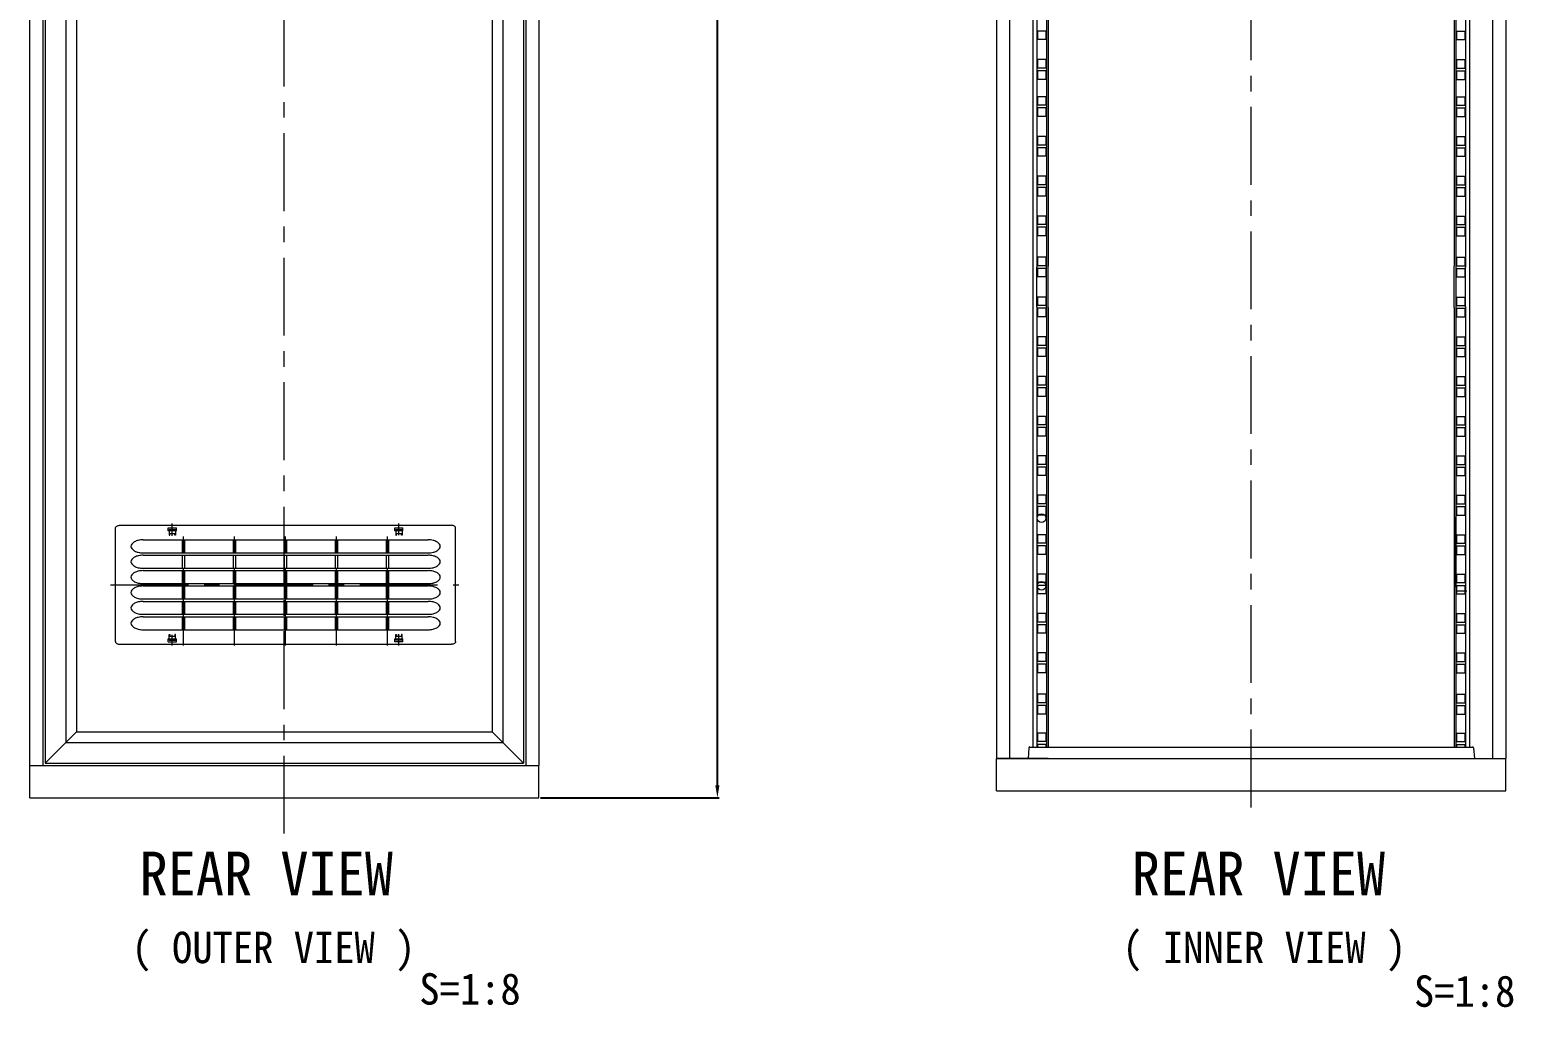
# Model space of a CAD drawing. Extents: x 48642 to 53239, y 28011 to 31798.
# Drawn here: x 51333 to 53239, y 28011 to 29267 of the extents above; entities that cross this region are included whole.
import ezdxf

# ---------------------------------------------------------------- set-up
doc = ezdxf.new("R2010")
doc.units = 0
doc.header["$LTSCALE"] = 80
doc.header["$PDMODE"] = 3
doc.linetypes.add('A-CENTR01', pattern=[2, 1.25, -0.25, 0.25, -0.25])
doc.linetypes.add('CENTER', pattern=[2, 1.25, -0.25, 0.25, -0.25])
doc.layers.get('Defpoints').update_dxf_attribs({"linetype": 'CONTINUOUS'})
for name, color, linetype in [('TN-CNTL', 1, 'A-CENTR01'), ('TN-DIMS', 1, 'CONTINUOUS'), ('TN-STEL', 3, 'CONTINUOUS'), ('TN-TEX1', 6, 'CONTINUOUS')]:
    doc.layers.add(name, color=color, linetype=linetype)
doc.styles.get("Standard").update_dxf_attribs({"font": 'GulimChe.ttf'})
doc.styles.add('유형1', font='GulimChe.ttf', dxfattribs={"height": 2})
doc.dimstyles.get("Standard").update_dxf_attribs({"dimtxt": 3, "dimasz": 3, "dimexe": 2, "dimexo": 3, "dimgap": 1, "dimtad": 1, "dimdec": 0, "dimzin": 9, "dimdsep": 32, "dimlunit": 6, "dimtxsty": 'Standard', "dimcen": 1, "dimaunit": 1, "dimadec": 0, "dimazin": 0, "dimtfac": 1, "dimtdec": 0, "dimtix": 1, "dimtmove": 2, "dimatfit": 3, "dimfxl": 0, "dimtvp": 2, "dimtolj": 1, "dimtzin": 0, "dimlwd": -1, "dimlwe": -1, "dimarcsym": 0})

# ---------------------------------------------------------------- blocks, each defined once
blk = doc.blocks.new('*D9')
at = {"layer": 'Defpoints', "color": 0}
for p in [(51987.2, 30554.7), (52216.7, 30554.7), (51987.2, 28280.4)]:
    blk.add_point(p, dxfattribs=at)
at = {"layer": 'TN-DIMS', "color": 0}
for p, q in [((51989.6, 30554.7), (52219.1, 30554.7)), ((52216.7, 28296.4), (52216.7, 30538.7)), ((51989.6, 28280.4), (52219.1, 28280.4))]:
    blk.add_line(p, q, dxfattribs=at)
for points in [[(52214, 30538.7), (52219.3, 30538.7), (52216.7, 30554.7)], [(52214, 28296.4), (52219.3, 28296.4), (52216.7, 28280.4)]]:
    blk.add_solid(points, dxfattribs=at)
at = {"layer": 'TN-DIMS', "color": 3, "insert": (52195.2, 29417.6), "char_height": 20, "attachment_point": 5, "rotation": 90}
blk.add_mtext('\\A1;2,200', dxfattribs=at)

msp = doc.modelspace()

# ---------------------------------------------------------------- linework, layer by layer
at = {"layer": 'TN-CNTL', "linetype": 'CENTER', "lineweight": 13}
for p, q in [((52902.5, 28268.1), (52902.5, 30578.1)), ((51660.2, 28234.4), (51660.2, 30573.2)), ((51530.8, 28476), (51530.8, 28634)), ((51596.4, 28476), (51596.4, 28634)), ((51661.9, 28476), (51661.9, 28634)), ((51727.4, 28476), (51727.4, 28634)), ((51793, 28476), (51793, 28634)), ((51437.1, 28554.1), (51884.3, 28554.1))]:
    msp.add_line(p, q, dxfattribs=at)
at = {"layer": 'TN-STEL', "lineweight": 13}
for p, q in [((51333, 30501.6), (51333, 28321.9)), ((51349.9, 30501.6), (51349.9, 28321.9)), ((51970.5, 30501.6), (51970.5, 28321.9)), ((51987.3, 30501.6), (51987.3, 28321.9)), ((52575.4, 30510.5), (52575.4, 28330.8)), ((52592.2, 30510.5), (52592.2, 28330.8)), ((53212.8, 30510.5), (53212.8, 28330.8)), ((53229.7, 30510.5), (53229.7, 28330.8)), ((52622, 30495.5), (52622, 28345.7)), ((53183.1, 30495.5), (53183.1, 28345.7)), ((52627.1, 29318.9), (52627.1, 28962.2)), ((52639.7, 29317.7), (52639.7, 28963.4)), ((52641.6, 29317.7), (52641.6, 28963.4)), ((53163.5, 29317.7), (53163.5, 28963.4)), ((53165.3, 29317.7), (53165.3, 28963.4)), ((53178, 29318.9), (53178, 28962.2)), ((52638.9, 29265.7), (52627.9, 29265.7)), ((52627.9, 29265.7), (52627.9, 29254.8)), ((52638.9, 29265.7), (52638.9, 29254.8)), ((53166.2, 29265.7), (53177.1, 29265.7)), ((53166.2, 29265.7), (53166.2, 29254.8)), ((53177.1, 29265.7), (53177.1, 29254.8)), ((52638.9, 29254.8), (52627.9, 29254.8)), ((52638.9, 29254.8), (52627.9, 29254.8)), ((53166.2, 29254.8), (53177.1, 29254.8)), ((53166.2, 29254.8), (53177.1, 29254.8)), ((52638.9, 29229), (52627.9, 29229)), ((52627.9, 29229), (52627.9, 29218)), ((52638.9, 29229), (52638.9, 29218)), ((53166.2, 29229), (53177.1, 29229)), ((53166.2, 29229), (53166.2, 29218)), ((53177.1, 29229), (53177.1, 29218)), ((52638.9, 29218), (52627.9, 29218)), ((52638.9, 29218), (52627.9, 29218)), ((52638.9, 29214.6), (52627.9, 29214.6)), ((52627.9, 29214.6), (52627.9, 29203.6)), ((52638.9, 29214.6), (52638.9, 29203.6)), ((53166.2, 29218), (53177.1, 29218)), ((53166.2, 29218), (53177.1, 29218)), ((53166.2, 29214.6), (53177.1, 29214.6)), ((53166.2, 29214.6), (53166.2, 29203.6)), ((53177.1, 29214.6), (53177.1, 29203.6)), ((52638.9, 29203.6), (52627.9, 29203.6)), ((52638.9, 29203.6), (52627.9, 29203.6)), ((53166.2, 29203.6), (53177.1, 29203.6)), ((53166.2, 29203.6), (53177.1, 29203.6)), ((52638.9, 29181.3), (52627.9, 29181.3)), ((52627.9, 29181.3), (52627.9, 29170.3)), ((52638.9, 29170.3), (52627.9, 29170.3)), ((52638.9, 29170.3), (52627.9, 29170.3)), ((52638.9, 29166.9), (52627.9, 29166.9)), ((52627.9, 29166.9), (52627.9, 29155.9)), ((52638.9, 29181.3), (52638.9, 29170.3)), ((52638.9, 29166.9), (52638.9, 29155.9)), ((53166.2, 29181.3), (53177.1, 29181.3)), ((53166.2, 29181.3), (53166.2, 29170.3)), ((53166.2, 29170.3), (53177.1, 29170.3)), ((53166.2, 29170.3), (53177.1, 29170.3)), ((53166.2, 29166.9), (53177.1, 29166.9)), ((53166.2, 29166.9), (53166.2, 29155.9)), ((53177.1, 29181.3), (53177.1, 29170.3)), ((53177.1, 29166.9), (53177.1, 29155.9)), ((52638.9, 29155.9), (52627.9, 29155.9)), ((52638.9, 29155.9), (52627.9, 29155.9)), ((53166.2, 29155.9), (53177.1, 29155.9)), ((53166.2, 29155.9), (53177.1, 29155.9)), ((52638.9, 29130.1), (52627.9, 29130.1)), ((52627.9, 29130.1), (52627.9, 29119.2)), ((52638.9, 29130.1), (52638.9, 29119.2)), ((53166.2, 29130.1), (53177.1, 29130.1)), ((53166.2, 29130.1), (53166.2, 29119.2)), ((53177.1, 29130.1), (53177.1, 29119.2)), ((52638.9, 29119.2), (52627.9, 29119.2)), ((52638.9, 29119.2), (52627.9, 29119.2)), ((52638.9, 29115.7), (52627.9, 29115.7)), ((52627.9, 29115.7), (52627.9, 29104.8)), ((52638.9, 29115.7), (52638.9, 29104.8)), ((53166.2, 29119.2), (53177.1, 29119.2)), ((53166.2, 29119.2), (53177.1, 29119.2)), ((53166.2, 29115.7), (53177.1, 29115.7)), ((53166.2, 29115.7), (53166.2, 29104.8)), ((53177.1, 29115.7), (53177.1, 29104.8)), ((52638.9, 29104.8), (52627.9, 29104.8)), ((52638.9, 29104.8), (52627.9, 29104.8)), ((53166.2, 29104.8), (53177.1, 29104.8)), ((53166.2, 29104.8), (53177.1, 29104.8)), ((52638.9, 29079), (52627.9, 29079)), ((52627.9, 29079), (52627.9, 29068)), ((52638.9, 29079), (52638.9, 29068)), ((53166.2, 29079), (53177.1, 29079)), ((53166.2, 29079), (53166.2, 29068)), ((53177.1, 29079), (53177.1, 29068)), ((52638.9, 29068), (52627.9, 29068)), ((52638.9, 29068), (52627.9, 29068)), ((52638.9, 29064.6), (52627.9, 29064.6)), ((52627.9, 29064.6), (52627.9, 29053.7)), ((52638.9, 29053.7), (52627.9, 29053.7)), ((52638.9, 29053.7), (52627.9, 29053.7)), ((52638.9, 29064.6), (52638.9, 29053.7)), ((53166.2, 29068), (53177.1, 29068)), ((53166.2, 29068), (53177.1, 29068)), ((53166.2, 29064.6), (53177.1, 29064.6)), ((53166.2, 29064.6), (53166.2, 29053.7)), ((53166.2, 29053.7), (53177.1, 29053.7)), ((53166.2, 29053.7), (53177.1, 29053.7)), ((53177.1, 29064.6), (53177.1, 29053.7)), ((52638.9, 29027.9), (52627.9, 29027.9)), ((52627.9, 29027.9), (52627.9, 29016.9)), ((52638.9, 29016.9), (52627.9, 29016.9)), ((52638.9, 29016.9), (52627.9, 29016.9)), ((52638.9, 29027.9), (52638.9, 29016.9)), ((53166.2, 29027.9), (53177.1, 29027.9)), ((53166.2, 29027.9), (53166.2, 29016.9)), ((53166.2, 29016.9), (53177.1, 29016.9)), ((53166.2, 29016.9), (53177.1, 29016.9)), ((53177.1, 29027.9), (53177.1, 29016.9)), ((52638.9, 29013.5), (52627.9, 29013.5)), ((52627.9, 29013.5), (52627.9, 29002.5)), ((52638.9, 29002.5), (52627.9, 29002.5)), ((52638.9, 29002.5), (52627.9, 29002.5)), ((52638.9, 29013.5), (52638.9, 29002.5)), ((53166.2, 29013.5), (53177.1, 29013.5)), ((53166.2, 29013.5), (53166.2, 29002.5)), ((53166.2, 29002.5), (53177.1, 29002.5)), ((53166.2, 29002.5), (53177.1, 29002.5)), ((53177.1, 29013.5), (53177.1, 29002.5)), ((52627.1, 28911.5), (52627.1, 28962.2)), ((52638.9, 28975), (52627.9, 28975)), ((52638.9, 28975), (52627.9, 28975)), ((52627.9, 28975), (52627.9, 28964.1)), ((52627.9, 28975), (52627.9, 28964.1)), ((52638.9, 28964.1), (52627.9, 28964.1)), ((52638.9, 28964.1), (52627.9, 28964.1)), ((52638.9, 28964.1), (52627.9, 28964.1)), ((52638.9, 28964.1), (52627.9, 28964.1)), ((52638.9, 28960.6), (52627.9, 28960.6)), ((52627.9, 28960.6), (52627.9, 28949.7)), ((52638.9, 28975), (52638.9, 28964.1)), ((52638.9, 28975), (52638.9, 28964.1)), ((52638.9, 28960.6), (52638.9, 28949.7)), ((52639.7, 28910.4), (52639.7, 28963.4)), ((52641.6, 28910.4), (52641.6, 28963.4)), ((53163.5, 28910.4), (53163.5, 28963.4)), ((53165.3, 28963.4), (53165.3, 28910.4)), ((53166.2, 28975), (53177.1, 28975)), ((53166.2, 28975), (53177.1, 28975)), ((53166.2, 28975), (53166.2, 28964.1)), ((53166.2, 28975), (53166.2, 28964.1)), ((53166.2, 28964.1), (53177.1, 28964.1)), ((53166.2, 28964.1), (53177.1, 28964.1)), ((53166.2, 28964.1), (53177.1, 28964.1)), ((53166.2, 28964.1), (53177.1, 28964.1)), ((53166.2, 28960.6), (53177.1, 28960.6)), ((53166.2, 28960.6), (53166.2, 28949.7)), ((53177.1, 28975), (53177.1, 28964.1)), ((53177.1, 28975), (53177.1, 28964.1)), ((53177.1, 28960.6), (53177.1, 28949.7)), ((53178, 28911.5), (53178, 28962.2)), ((52638.9, 28949.7), (52627.9, 28949.7)), ((52638.9, 28949.7), (52627.9, 28949.7)), ((53166.2, 28949.7), (53177.1, 28949.7)), ((53166.2, 28949.7), (53177.1, 28949.7)), ((52638.9, 28923.9), (52627.9, 28923.9)), ((52638.9, 28923.9), (52627.9, 28923.9)), ((52627.9, 28923.9), (52627.9, 28913)), ((52627.9, 28923.9), (52627.9, 28913)), ((52638.9, 28923.9), (52638.9, 28913)), ((52638.9, 28923.9), (52638.9, 28913)), ((53166.2, 28923.9), (53177.1, 28923.9)), ((53166.2, 28923.9), (53177.1, 28923.9)), ((53166.2, 28923.9), (53166.2, 28913)), ((53166.2, 28923.9), (53166.2, 28913)), ((53177.1, 28923.9), (53177.1, 28913)), ((53177.1, 28923.9), (53177.1, 28913)), ((52627.1, 28911.5), (52627.1, 28677.6)), ((52638.9, 28913), (52627.9, 28913)), ((52638.9, 28913), (52627.9, 28913)), ((52638.9, 28913), (52627.9, 28913)), ((52638.9, 28913), (52627.9, 28913)), ((52627.9, 28909.5), (52627.9, 28898.6)), ((52627.9, 28909.5), (52627.9, 28898.6)), ((52638.9, 28909.5), (52627.9, 28909.5)), ((52638.9, 28909.5), (52627.9, 28909.5)), ((52638.9, 28909.5), (52638.9, 28898.6)), ((52638.9, 28909.5), (52638.9, 28898.6)), ((52639.7, 28910.4), (52639.7, 28678.7)), ((52641.6, 28910.4), (52641.6, 28678.7)), ((53163.5, 28910.4), (53163.5, 28678.7)), ((53165.3, 28910.4), (53165.3, 28678.7)), ((53166.2, 28913), (53177.1, 28913)), ((53166.2, 28913), (53177.1, 28913)), ((53166.2, 28913), (53177.1, 28913)), ((53166.2, 28913), (53177.1, 28913)), ((53166.2, 28909.5), (53166.2, 28898.6)), ((53166.2, 28909.5), (53166.2, 28898.6)), ((53166.2, 28909.5), (53177.1, 28909.5)), ((53166.2, 28909.5), (53177.1, 28909.5)), ((53177.1, 28909.5), (53177.1, 28898.6)), ((53177.1, 28909.5), (53177.1, 28898.6)), ((53178, 28911.5), (53178, 28677.6)), ((52638.9, 28898.6), (52627.9, 28898.6)), ((52638.9, 28898.6), (52627.9, 28898.6)), ((52638.9, 28898.6), (52627.9, 28898.6)), ((52638.9, 28898.6), (52627.9, 28898.6)), ((53166.2, 28898.6), (53177.1, 28898.6)), ((53166.2, 28898.6), (53177.1, 28898.6)), ((53166.2, 28898.6), (53177.1, 28898.6)), ((53166.2, 28898.6), (53177.1, 28898.6)), ((52638.9, 28872.8), (52627.9, 28872.8)), ((52627.9, 28872.8), (52627.9, 28861.8)), ((52638.9, 28861.8), (52627.9, 28861.8)), ((52638.9, 28861.8), (52627.9, 28861.8)), ((52638.9, 28872.8), (52638.9, 28861.8)), ((53166.2, 28872.8), (53177.1, 28872.8)), ((53166.2, 28872.8), (53166.2, 28861.8)), ((53166.2, 28861.8), (53177.1, 28861.8)), ((53166.2, 28861.8), (53177.1, 28861.8)), ((53177.1, 28872.8), (53177.1, 28861.8)), ((52638.9, 28858.4), (52627.9, 28858.4)), ((52627.9, 28858.4), (52627.9, 28847.4)), ((52638.9, 28847.4), (52627.9, 28847.4)), ((52638.9, 28847.4), (52627.9, 28847.4)), ((52638.9, 28858.4), (52638.9, 28847.4)), ((53166.2, 28858.4), (53177.1, 28858.4)), ((53166.2, 28858.4), (53166.2, 28847.4)), ((53166.2, 28847.4), (53177.1, 28847.4)), ((53166.2, 28847.4), (53177.1, 28847.4)), ((53177.1, 28858.4), (53177.1, 28847.4)), ((52638.9, 28821.6), (52627.9, 28821.6)), ((52627.9, 28821.6), (52627.9, 28810.7)), ((52638.9, 28810.7), (52627.9, 28810.7)), ((52638.9, 28810.7), (52627.9, 28810.7)), ((52638.9, 28807.2), (52627.9, 28807.2)), ((52627.9, 28807.2), (52627.9, 28796.3)), ((52638.9, 28821.6), (52638.9, 28810.7)), ((52638.9, 28807.2), (52638.9, 28796.3)), ((53166.2, 28821.6), (53177.1, 28821.6)), ((53166.2, 28821.6), (53166.2, 28810.7)), ((53166.2, 28810.7), (53177.1, 28810.7)), ((53166.2, 28810.7), (53177.1, 28810.7)), ((53166.2, 28807.2), (53177.1, 28807.2)), ((53166.2, 28807.2), (53166.2, 28796.3)), ((53177.1, 28821.6), (53177.1, 28810.7)), ((53177.1, 28807.2), (53177.1, 28796.3)), ((52638.9, 28796.3), (52627.9, 28796.3)), ((52638.9, 28796.3), (52627.9, 28796.3)), ((53166.2, 28796.3), (53177.1, 28796.3)), ((53166.2, 28796.3), (53177.1, 28796.3)), ((52638.9, 28770.5), (52627.9, 28770.5)), ((52627.9, 28770.5), (52627.9, 28759.6)), ((52638.9, 28770.5), (52638.9, 28759.6)), ((53166.2, 28770.5), (53177.1, 28770.5)), ((53166.2, 28770.5), (53166.2, 28759.6)), ((53177.1, 28770.5), (53177.1, 28759.6)), ((52627.1, 28758.1), (52627.1, 28345.7)), ((52638.9, 28759.6), (52627.9, 28759.6)), ((52638.9, 28759.6), (52627.9, 28759.6)), ((52638.9, 28756.1), (52627.9, 28756.1)), ((52627.9, 28756.1), (52627.9, 28745.2)), ((52638.9, 28756.1), (52638.9, 28745.2)), ((52639.7, 28757), (52639.7, 28345.7)), ((52641.6, 28757), (52641.6, 28345.7)), ((53163.5, 28757), (53163.5, 28345.7)), ((53165.3, 28757), (53165.3, 28345.7)), ((53166.2, 28759.6), (53177.1, 28759.6)), ((53166.2, 28759.6), (53177.1, 28759.6)), ((53166.2, 28756.1), (53177.1, 28756.1)), ((53166.2, 28756.1), (53166.2, 28745.2)), ((53177.1, 28756.1), (53177.1, 28745.2)), ((53178, 28758.1), (53178, 28345.7)), ((52638.9, 28745.2), (52627.9, 28745.2)), ((52638.9, 28745.2), (52627.9, 28745.2)), ((53166.2, 28745.2), (53177.1, 28745.2)), ((53166.2, 28745.2), (53177.1, 28745.2)), ((52627.9, 28719.8), (52627.9, 28708.9)), ((52638.9, 28719.8), (52627.9, 28719.8)), ((52638.9, 28719.8), (52627.9, 28719.8)), ((52638.9, 28719.8), (52638.9, 28708.9)), ((53166.2, 28719.8), (53166.2, 28708.9)), ((53166.2, 28719.8), (53177.1, 28719.8)), ((53166.2, 28719.8), (53177.1, 28719.8)), ((53177.1, 28719.8), (53177.1, 28708.9)), ((52638.9, 28708.9), (52627.9, 28708.9)), ((52638.9, 28708.9), (52627.9, 28708.9)), ((52638.9, 28705.4), (52627.9, 28705.4)), ((52627.9, 28705.4), (52627.9, 28694.5)), ((52638.9, 28694.5), (52627.9, 28694.5)), ((52638.9, 28694.5), (52627.9, 28694.5)), ((52638.9, 28694.5), (52627.9, 28694.5)), ((52638.9, 28705.4), (52638.9, 28694.5)), ((53166.2, 28708.9), (53177.1, 28708.9)), ((53166.2, 28708.9), (53177.1, 28708.9)), ((53166.2, 28705.4), (53177.1, 28705.4)), ((53166.2, 28705.4), (53166.2, 28694.5)), ((53166.2, 28694.5), (53177.1, 28694.5)), ((53166.2, 28694.5), (53177.1, 28694.5)), ((53177.1, 28705.4), (53177.1, 28694.5)), ((52638.9, 28669.2), (52627.9, 28669.2)), ((52638.9, 28669.2), (52627.9, 28669.2)), ((52638.9, 28669.2), (52627.9, 28669.2)), ((52627.9, 28669.2), (52627.9, 28658.2)), ((52638.9, 28658.2), (52627.9, 28658.2)), ((52638.9, 28658.2), (52627.9, 28658.2)), ((52638.9, 28654.8), (52627.9, 28654.8)), ((52627.9, 28654.8), (52627.9, 28643.8)), ((52638.9, 28669.2), (52638.9, 28658.2)), ((52638.9, 28654.8), (52638.9, 28643.8)), ((53166.2, 28669.2), (53177.1, 28669.2)), ((53166.2, 28669.2), (53177.1, 28669.2)), ((53166.2, 28669.2), (53166.2, 28658.2)), ((53166.2, 28658.2), (53177.1, 28658.2)), ((53166.2, 28658.2), (53177.1, 28658.2)), ((53166.2, 28654.8), (53177.1, 28654.8)), ((53166.2, 28654.8), (53166.2, 28643.8)), ((53177.1, 28669.2), (53177.1, 28658.2)), ((53177.1, 28654.8), (53177.1, 28643.8)), ((52638.9, 28643.8), (52627.9, 28643.8)), ((52638.9, 28643.8), (52627.9, 28643.8)), ((52638.9, 28643.8), (52627.9, 28643.8)), ((52638.9, 28643.8), (52627.9, 28643.8)), ((52638.9, 28643.8), (52627.9, 28643.8)), ((52638.9, 28643.8), (52627.9, 28643.8)), ((53165.1, 28641.4), (53165.1, 28629.8)), ((53166.2, 28643.8), (53177.1, 28643.8)), ((53166.2, 28643.8), (53177.1, 28643.8)), ((51443.4, 28481.3), (51443.4, 28626.9)), ((51448.6, 28630.6), (51875.1, 28630.6)), ((51511.1, 28623.3), (51511.1, 28627.5)), ((51511.1, 28627.5), (51521.5, 28627.5)), ((51521.5, 28623.3), (51511.1, 28623.3)), ((51512.1, 28623.3), (51512.1, 28625.4)), ((51512.1, 28625.4), (51520.4, 28625.4)), ((51512.1, 28623.3), (51512.1, 28620.2)), ((51512.1, 28620.2), (51512.1, 28618.1)), ((51512.1, 28620.2), (51520.4, 28620.2)), ((51512.1, 28618.1), (51513.1, 28618.1)), ((51513.1, 28618.1), (51513.1, 28620.2)), ((51519.4, 28618.1), (51519.4, 28620.2)), ((51520.4, 28618.1), (51519.4, 28618.1)), ((51520.4, 28623.3), (51520.4, 28625.4)), ((51520.4, 28623.3), (51520.4, 28620.2)), ((51520.4, 28620.2), (51520.4, 28618.1)), ((51521.5, 28623.3), (51521.5, 28627.5)), ((51802.3, 28623.3), (51802.3, 28627.5)), ((51802.3, 28627.5), (51812.7, 28627.5)), ((51812.7, 28623.3), (51802.3, 28623.3)), ((51803.4, 28623.3), (51803.4, 28625.4)), ((51803.4, 28625.4), (51811.7, 28625.4)), ((51803.4, 28623.3), (51803.4, 28620.2)), ((51803.4, 28620.2), (51803.4, 28618.1)), ((51803.4, 28620.2), (51811.7, 28620.2)), ((51803.4, 28618.1), (51804.4, 28618.1)), ((51804.4, 28618.1), (51804.4, 28620.2)), ((51810.6, 28618.1), (51810.6, 28620.2)), ((51811.7, 28618.1), (51810.6, 28618.1)), ((51811.7, 28623.3), (51811.7, 28625.4)), ((51811.7, 28623.3), (51811.7, 28620.2)), ((51811.7, 28620.2), (51811.7, 28618.1)), ((51812.7, 28623.3), (51812.7, 28627.5)), ((51880.3, 28481.3), (51880.3, 28626.9)), ((52627.1, 28626.9), (52627.1, 28574.5)), ((52627.9, 28618.5), (52627.9, 28607.5)), ((52638.9, 28618.5), (52627.9, 28618.5)), ((52638.9, 28618.5), (52627.9, 28618.5)), ((52638.9, 28618.5), (52627.9, 28618.5)), ((52638.9, 28618.5), (52627.9, 28618.5)), ((52638.9, 28618.5), (52627.9, 28618.5)), ((52638.9, 28618.5), (52638.9, 28607.5)), ((52639.7, 28625.7), (52639.7, 28575.6)), ((52641.6, 28625.7), (52641.6, 28575.6)), ((53163.5, 28625.7), (53163.5, 28575.6)), ((53165.1, 28629.8), (53165.1, 28562.6)), ((53165.1, 28603.7), (53165.1, 28615.2)), ((53165.3, 28625.7), (53165.3, 28575.6)), ((53166.2, 28618.5), (53166.2, 28607.5)), ((53166.2, 28618.5), (53177.1, 28618.5)), ((53166.2, 28618.5), (53177.1, 28618.5)), ((53177.1, 28618.5), (53177.1, 28607.5)), ((53178, 28626.9), (53178, 28574.5)), ((51478.8, 28611.9), (51661.9, 28611.9)), ((51478.8, 28595.2), (51529.3, 28595.2)), ((51529.3, 28595.2), (51529.3, 28611.9)), ((51529.3, 28595.2), (51594.8, 28595.2)), ((51532.4, 28595.2), (51532.4, 28611.9)), ((51594.8, 28595.2), (51594.8, 28611.9)), ((51594.8, 28595.2), (51660.3, 28595.2)), ((51597.9, 28595.2), (51597.9, 28611.9)), ((51660.3, 28611.9), (51725.9, 28611.9)), ((51660.3, 28595.2), (51660.3, 28611.9)), ((51660.3, 28595.2), (51725.9, 28595.2)), ((51663.5, 28595.2), (51663.5, 28611.9)), ((51725.9, 28611.9), (51791.4, 28611.9)), ((51725.9, 28595.2), (51725.9, 28611.9)), ((51725.9, 28595.2), (51791.4, 28595.2)), ((51729, 28595.2), (51729, 28611.9)), ((51791.4, 28611.9), (51845, 28611.9)), ((51791.4, 28595.2), (51791.4, 28611.9)), ((51791.4, 28595.2), (51845, 28595.2)), ((51794.5, 28595.2), (51794.5, 28611.9)), ((52638.9, 28607.5), (52627.9, 28607.5)), ((52638.9, 28607.5), (52627.9, 28607.5)), ((52638.9, 28604.1), (52627.9, 28604.1)), ((52627.9, 28604.1), (52627.9, 28593.1)), ((52638.9, 28604.1), (52638.9, 28593.1)), ((53166.2, 28607.5), (53177.1, 28607.5)), ((53166.2, 28607.5), (53177.1, 28607.5)), ((53166.2, 28604.1), (53177.1, 28604.1)), ((53166.2, 28604.1), (53166.2, 28593.1)), ((53177.1, 28604.1), (53177.1, 28593.1)), ((51478.8, 28592.1), (51529.3, 28592.1)), ((51529.3, 28592.1), (51594.8, 28592.1)), ((51529.3, 28575.4), (51529.3, 28592.1)), ((51532.4, 28575.4), (51532.4, 28592.1)), ((51594.8, 28592.1), (51660.3, 28592.1)), ((51594.8, 28575.4), (51594.8, 28592.1)), ((51597.9, 28575.4), (51597.9, 28592.1)), ((51660.3, 28592.1), (51725.9, 28592.1)), ((51660.3, 28575.4), (51660.3, 28592.1)), ((51663.5, 28575.4), (51663.5, 28592.1)), ((51725.9, 28592.1), (51791.4, 28592.1)), ((51725.9, 28575.4), (51725.9, 28592.1)), ((51729, 28575.4), (51729, 28592.1)), ((51791.4, 28592.1), (51845, 28592.1)), ((51791.4, 28575.4), (51791.4, 28592.1)), ((51794.5, 28575.4), (51794.5, 28592.1)), ((52638.9, 28593.1), (52627.9, 28593.1)), ((52638.9, 28593.1), (52627.9, 28593.1)), ((52638.9, 28593.1), (52627.9, 28593.1)), ((52638.9, 28593.1), (52627.9, 28593.1)), ((52638.9, 28593.1), (52627.9, 28593.1)), ((52638.9, 28593.1), (52627.9, 28593.1)), ((52638.9, 28593.1), (52627.9, 28593.1)), ((53165.1, 28588.7), (53165.1, 28577.2)), ((53166.2, 28593.1), (53177.1, 28593.1)), ((53166.2, 28593.1), (53177.1, 28593.1)), ((51478.8, 28575.4), (51529.3, 28575.4)), ((51478.8, 28572.3), (51529.3, 28572.3)), ((51529.3, 28575.4), (51594.8, 28575.4)), ((51529.3, 28572.3), (51594.8, 28572.3)), ((51529.3, 28555.7), (51529.3, 28572.3)), ((51532.4, 28555.7), (51532.4, 28572.3)), ((51594.8, 28575.4), (51660.3, 28575.4)), ((51594.8, 28572.3), (51660.3, 28572.3)), ((51594.8, 28555.7), (51594.8, 28572.3)), ((51597.9, 28555.7), (51597.9, 28572.3)), ((51660.3, 28575.4), (51725.9, 28575.4)), ((51660.3, 28572.3), (51725.9, 28572.3)), ((51660.3, 28555.7), (51660.3, 28572.3)), ((51663.5, 28555.7), (51663.5, 28572.3)), ((51725.9, 28575.4), (51791.4, 28575.4)), ((51725.9, 28572.3), (51791.4, 28572.3)), ((51725.9, 28555.7), (51725.9, 28572.3)), ((51729, 28555.7), (51729, 28572.3)), ((51791.4, 28575.4), (51845, 28575.4)), ((51791.4, 28572.3), (51845, 28572.3)), ((51791.4, 28555.7), (51791.4, 28572.3)), ((51794.5, 28555.7), (51794.5, 28572.3)), ((52638.9, 28567.8), (52627.9, 28567.8)), ((52638.9, 28567.8), (52627.9, 28567.8)), ((52638.9, 28567.8), (52627.9, 28567.8)), ((52638.9, 28567.8), (52627.9, 28567.8)), ((52638.9, 28567.8), (52627.9, 28567.8)), ((52638.9, 28567.8), (52627.9, 28567.8)), ((52627.9, 28567.8), (52627.9, 28556.9)), ((52638.9, 28556.9), (52627.9, 28556.9)), ((52638.9, 28556.9), (52627.9, 28556.9)), ((52638.9, 28567.8), (52638.9, 28556.9)), ((53165.1, 28551), (53165.1, 28562.6)), ((53166.2, 28567.8), (53177.1, 28567.8)), ((53166.2, 28567.8), (53177.1, 28567.8)), ((53166.2, 28567.8), (53166.2, 28556.9)), ((53166.2, 28556.9), (53177.1, 28556.9)), ((53166.2, 28556.9), (53177.1, 28556.9)), ((53177.1, 28567.8), (53177.1, 28556.9)), ((51478.8, 28555.7), (51529.3, 28555.7)), ((51478.8, 28552.6), (51529.3, 28552.6)), ((51529.3, 28555.7), (51594.8, 28555.7)), ((51529.3, 28552.6), (51594.8, 28552.6)), ((51529.3, 28535.9), (51529.3, 28552.6)), ((51532.4, 28535.9), (51532.4, 28552.6)), ((51594.8, 28555.7), (51660.3, 28555.7)), ((51594.8, 28552.6), (51660.3, 28552.6)), ((51594.8, 28535.9), (51594.8, 28552.6)), ((51597.9, 28535.9), (51597.9, 28552.6)), ((51660.3, 28555.7), (51725.9, 28555.7)), ((51660.3, 28552.6), (51725.9, 28552.6)), ((51660.3, 28535.9), (51660.3, 28552.6)), ((51663.5, 28535.9), (51663.5, 28552.6)), ((51725.9, 28555.7), (51791.4, 28555.7)), ((51725.9, 28552.6), (51791.4, 28552.6)), ((51725.9, 28535.9), (51725.9, 28552.6)), ((51729, 28535.9), (51729, 28552.6)), ((51791.4, 28555.7), (51845, 28555.7)), ((51791.4, 28552.6), (51845, 28552.6)), ((51791.4, 28535.9), (51791.4, 28552.6)), ((51794.5, 28535.9), (51794.5, 28552.6)), ((52638.9, 28553.4), (52627.9, 28553.4)), ((52627.9, 28553.4), (52627.9, 28542.5)), ((52638.9, 28542.5), (52627.9, 28542.5)), ((52638.9, 28542.5), (52627.9, 28542.5)), ((52638.9, 28542.5), (52627.9, 28542.5)), ((52638.9, 28542.5), (52627.9, 28542.5)), ((52638.9, 28542.5), (52627.9, 28542.5)), ((52638.9, 28542.5), (52627.9, 28542.5)), ((52638.9, 28542.5), (52627.9, 28542.5)), ((52638.9, 28542.5), (52627.9, 28542.5)), ((52638.9, 28542.5), (52627.9, 28542.5)), ((52638.9, 28542.5), (52627.9, 28542.5)), ((52638.9, 28542.5), (52627.9, 28542.5)), ((52638.9, 28542.5), (52627.9, 28542.5)), ((52638.9, 28553.4), (52638.9, 28542.5)), ((53166.2, 28553.4), (53177.1, 28553.4)), ((53166.2, 28553.4), (53166.2, 28542.5)), ((53166.2, 28542.5), (53177.1, 28542.5)), ((53166.2, 28542.5), (53177.1, 28542.5)), ((53179.6, 28546.1), (53166.5, 28546.1)), ((53179.6, 28546.1), (53173.1, 28546.1)), ((53177.1, 28553.4), (53177.1, 28542.5)), ((51478.8, 28535.9), (51529.3, 28535.9)), ((51478.8, 28532.8), (51529.3, 28532.8)), ((51529.3, 28535.9), (51594.8, 28535.9)), ((51529.3, 28516.2), (51529.3, 28532.8)), ((51529.3, 28532.8), (51594.8, 28532.8)), ((51532.4, 28516.2), (51532.4, 28532.8)), ((51594.8, 28535.9), (51660.3, 28535.9)), ((51594.8, 28516.2), (51594.8, 28532.8)), ((51594.8, 28532.8), (51660.3, 28532.8)), ((51597.9, 28516.2), (51597.9, 28532.8)), ((51660.3, 28535.9), (51725.9, 28535.9)), ((51660.3, 28516.2), (51660.3, 28532.8)), ((51660.3, 28532.8), (51725.9, 28532.8)), ((51663.5, 28516.2), (51663.5, 28532.8)), ((51725.9, 28535.9), (51791.4, 28535.9)), ((51725.9, 28532.8), (51791.4, 28532.8)), ((51725.9, 28516.2), (51725.9, 28532.8)), ((51729, 28516.2), (51729, 28532.8)), ((51791.4, 28535.9), (51845, 28535.9)), ((51791.4, 28516.2), (51791.4, 28532.8)), ((51791.4, 28532.8), (51845, 28532.8)), ((51794.5, 28516.2), (51794.5, 28532.8)), ((51478.8, 28516.2), (51529.3, 28516.2)), ((51478.8, 28513), (51529.3, 28513)), ((51529.3, 28516.2), (51594.8, 28516.2)), ((51529.3, 28513), (51594.8, 28513)), ((51529.3, 28496.4), (51529.3, 28513)), ((51532.4, 28496.4), (51532.4, 28513)), ((51594.8, 28516.2), (51660.3, 28516.2)), ((51594.8, 28513), (51660.3, 28513)), ((51594.8, 28496.4), (51594.8, 28513)), ((51597.9, 28496.4), (51597.9, 28513)), ((51660.3, 28516.2), (51725.9, 28516.2)), ((51660.3, 28513), (51725.9, 28513)), ((51660.3, 28496.4), (51660.3, 28513)), ((51663.5, 28496.4), (51663.5, 28513)), ((51725.9, 28516.2), (51791.4, 28516.2)), ((51725.9, 28513), (51791.4, 28513)), ((51725.9, 28496.4), (51725.9, 28513)), ((51729, 28496.4), (51729, 28513)), ((51791.4, 28516.2), (51845, 28516.2)), ((51791.4, 28513), (51845, 28513)), ((51791.4, 28496.4), (51791.4, 28513)), ((51794.5, 28496.4), (51794.5, 28513)), ((52638.9, 28517.1), (52627.9, 28517.1)), ((52638.9, 28517.1), (52627.9, 28517.1)), ((52638.9, 28517.1), (52627.9, 28517.1)), ((52638.9, 28517.1), (52627.9, 28517.1)), ((52638.9, 28517.1), (52627.9, 28517.1)), ((52638.9, 28517.1), (52627.9, 28517.1)), ((52638.9, 28517.1), (52627.9, 28517.1)), ((52638.9, 28517.1), (52627.9, 28517.1)), ((52638.9, 28517.1), (52627.9, 28517.1)), ((52638.9, 28517.1), (52627.9, 28517.1)), ((52638.9, 28517.1), (52627.9, 28517.1)), ((52627.9, 28517.1), (52627.9, 28506.2)), ((52638.9, 28506.2), (52627.9, 28506.2)), ((52638.9, 28506.2), (52627.9, 28506.2)), ((52638.9, 28502.7), (52627.9, 28502.7)), ((52627.9, 28502.7), (52627.9, 28491.8)), ((52638.9, 28517.1), (52638.9, 28506.2)), ((52638.9, 28502.7), (52638.9, 28491.8)), ((53166.2, 28517.1), (53177.1, 28517.1)), ((53166.2, 28517.1), (53177.1, 28517.1)), ((53166.2, 28517.1), (53166.2, 28506.2)), ((53166.2, 28506.2), (53177.1, 28506.2)), ((53166.2, 28506.2), (53177.1, 28506.2)), ((53166.2, 28502.7), (53177.1, 28502.7)), ((53166.2, 28502.7), (53166.2, 28491.8)), ((53177.1, 28517.1), (53177.1, 28506.2)), ((53177.1, 28502.7), (53177.1, 28491.8)), ((51478.8, 28496.4), (51529.3, 28496.4)), ((51511.1, 28480.8), (51511.1, 28484.9)), ((51511.1, 28484.9), (51521.5, 28484.9)), ((51511.1, 28480.8), (51521.5, 28480.8)), ((51512.1, 28490.1), (51513.1, 28490.1)), ((51512.1, 28488.1), (51512.1, 28490.1)), ((51512.1, 28484.9), (51512.1, 28488.1)), ((51512.1, 28488.1), (51520.4, 28488.1)), ((51512.1, 28482.9), (51512.1, 28484.9)), ((51512.1, 28482.9), (51520.4, 28482.9)), ((51513.1, 28490.1), (51513.1, 28488.1)), ((51519.4, 28490.1), (51519.4, 28488.1)), ((51520.4, 28490.1), (51519.4, 28490.1)), ((51520.4, 28488.1), (51520.4, 28490.1)), ((51520.4, 28484.9), (51520.4, 28488.1)), ((51520.4, 28482.9), (51520.4, 28484.9)), ((51521.5, 28480.8), (51521.5, 28484.9)), ((51529.3, 28496.4), (51661.9, 28496.4)), ((51661.9, 28496.4), (51845, 28496.4)), ((51802.3, 28480.8), (51802.3, 28484.9)), ((51802.3, 28484.9), (51812.7, 28484.9)), ((51812.7, 28480.8), (51802.3, 28480.8)), ((51803.4, 28490.1), (51804.4, 28490.1)), ((51803.4, 28488.1), (51803.4, 28490.1)), ((51803.4, 28484.9), (51803.4, 28488.1)), ((51803.4, 28488.1), (51811.7, 28488.1)), ((51803.4, 28482.9), (51803.4, 28484.9)), ((51811.7, 28482.9), (51803.4, 28482.9)), ((51804.4, 28490.1), (51804.4, 28488.1)), ((51810.6, 28490.1), (51810.6, 28488.1)), ((51811.7, 28490.1), (51810.6, 28490.1)), ((51811.7, 28488.1), (51811.7, 28490.1)), ((51811.7, 28484.9), (51811.7, 28488.1)), ((51811.7, 28482.9), (51811.7, 28484.9)), ((51812.7, 28480.8), (51812.7, 28484.9)), ((52638.9, 28491.8), (52627.9, 28491.8)), ((52638.9, 28491.8), (52627.9, 28491.8)), ((52638.9, 28491.8), (52627.9, 28491.8)), ((52638.9, 28491.8), (52627.9, 28491.8)), ((52638.9, 28491.8), (52627.9, 28491.8)), ((52638.9, 28491.8), (52627.9, 28491.8)), ((52638.9, 28491.8), (52627.9, 28491.8)), ((52638.9, 28491.8), (52627.9, 28491.8)), ((52638.9, 28491.8), (52627.9, 28491.8)), ((52638.9, 28491.8), (52627.9, 28491.8)), ((52638.9, 28491.8), (52627.9, 28491.8)), ((52638.9, 28491.8), (52627.9, 28491.8)), ((52638.9, 28491.8), (52627.9, 28491.8)), ((52638.9, 28491.8), (52627.9, 28491.8)), ((52638.9, 28491.8), (52627.9, 28491.8)), ((52638.9, 28491.8), (52627.9, 28491.8)), ((52638.9, 28491.8), (52627.9, 28491.8)), ((53166.2, 28491.8), (53177.1, 28491.8)), ((53166.2, 28491.8), (53177.1, 28491.8)), ((51448.6, 28477.7), (51875.1, 28477.7)), ((52638.9, 28466.5), (52627.9, 28466.5)), ((52638.9, 28466.5), (52627.9, 28466.5)), ((52638.9, 28466.5), (52627.9, 28466.5)), ((52638.9, 28466.5), (52627.9, 28466.5)), ((52638.9, 28466.5), (52627.9, 28466.5)), ((52638.9, 28466.5), (52627.9, 28466.5)), ((52638.9, 28466.5), (52627.9, 28466.5)), ((52627.9, 28466.5), (52627.9, 28455.5)), ((52638.9, 28466.5), (52638.9, 28455.5)), ((53166.2, 28466.5), (53177.1, 28466.5)), ((53166.2, 28466.5), (53177.1, 28466.5)), ((53166.2, 28466.5), (53166.2, 28455.5)), ((53177.1, 28466.5), (53177.1, 28455.5)), ((52638.9, 28455.5), (52627.9, 28455.5)), ((52638.9, 28455.5), (52627.9, 28455.5)), ((52638.9, 28452.1), (52627.9, 28452.1)), ((52627.9, 28452.1), (52627.9, 28441.1)), ((52638.9, 28452.1), (52638.9, 28441.1)), ((53166.2, 28455.5), (53177.1, 28455.5)), ((53166.2, 28455.5), (53177.1, 28455.5)), ((53166.2, 28452.1), (53177.1, 28452.1)), ((53166.2, 28452.1), (53166.2, 28441.1)), ((53177.1, 28452.1), (53177.1, 28441.1)), ((52638.9, 28441.1), (52627.9, 28441.1)), ((52638.9, 28441.1), (52627.9, 28441.1)), ((53166.2, 28441.1), (53177.1, 28441.1)), ((53166.2, 28441.1), (53177.1, 28441.1)), ((52638.9, 28413.4), (52627.9, 28413.4)), ((52627.9, 28413.4), (52627.9, 28402.4)), ((52638.9, 28413.4), (52638.9, 28402.4)), ((53166.2, 28413.4), (53177.1, 28413.4)), ((53166.2, 28413.4), (53166.2, 28402.4)), ((53177.1, 28413.4), (53177.1, 28402.4)), ((52638.9, 28402.4), (52627.9, 28402.4)), ((52638.9, 28402.4), (52627.9, 28402.4)), ((52638.9, 28399), (52627.9, 28399)), ((52627.9, 28399), (52627.9, 28388)), ((52638.9, 28388), (52627.9, 28388)), ((52638.9, 28388), (52627.9, 28388)), ((52638.9, 28399), (52638.9, 28388)), ((53166.2, 28402.4), (53177.1, 28402.4)), ((53166.2, 28402.4), (53177.1, 28402.4)), ((53166.2, 28399), (53177.1, 28399)), ((53166.2, 28399), (53166.2, 28388)), ((53166.2, 28388), (53177.1, 28388)), ((53166.2, 28388), (53177.1, 28388)), ((53177.1, 28399), (53177.1, 28388)), ((52638.9, 28363.5), (52627.9, 28363.5)), ((52627.9, 28363.5), (52627.9, 28352.6)), ((52638.9, 28352.6), (52627.9, 28352.6)), ((52638.9, 28352.6), (52627.9, 28352.6)), ((52638.9, 28349.1), (52627.9, 28349.1)), ((52627.9, 28349.1), (52627.9, 28345.7)), ((52638.9, 28363.5), (52638.9, 28352.6)), ((52638.9, 28349.1), (52638.9, 28345.7)), ((53166.2, 28363.5), (53177.1, 28363.5)), ((53166.2, 28363.5), (53166.2, 28352.6)), ((53166.2, 28352.6), (53177.1, 28352.6)), ((53166.2, 28352.6), (53177.1, 28352.6)), ((53166.2, 28349.1), (53177.1, 28349.1)), ((53166.2, 28349.1), (53166.2, 28345.7)), ((53177.1, 28363.5), (53177.1, 28352.6)), ((53177.1, 28349.1), (53177.1, 28345.7)), ((52641.6, 28330.8), (52575.4, 28330.8)), ((52575.5, 28330.8), (53227.9, 28330.8)), ((52575.5, 28289.3), (52575.5, 28330.8)), ((52616.9, 28344.7), (52615.8, 28330.8)), ((52618, 28345.7), (53187.1, 28345.7)), ((53163.5, 28330.8), (53229.7, 28330.8)), ((53188.2, 28344.7), (53189.3, 28330.8)), ((53229.6, 28289.3), (53229.6, 28330.8)), ((51333.1, 28321.9), (51987.2, 28321.9)), ((51333.1, 28280.4), (51333.1, 28321.9)), ((51987.2, 28280.4), (51987.2, 28321.9)), ((51333.1, 28280.4), (51987.2, 28280.4)), ((52575.5, 28289.3), (53229.6, 28289.3))]:
    msp.add_line(p, q, dxfattribs=at)
at = {"layer": 'TN-STEL', "linetype": 'Continuous', "lineweight": 13}
for p, q in [((51352.8, 30498.7), (51352.8, 28324.8)), ((51967.5, 30498.7), (51967.5, 28324.8)), ((51379.3, 30472.3), (51379.3, 28351.3)), ((51941, 30472.3), (51941, 28351.3)), ((51393.1, 30458.4), (51393.1, 28365.1)), ((51927.2, 30458.4), (51927.2, 28365.1)), ((51393.1, 28365.1), (51352.8, 28324.8)), ((51379.3, 28351.3), (51941, 28351.3)), ((51393.1, 28365.1), (51927.2, 28365.1)), ((51927.2, 28365.1), (51967.5, 28324.8)), ((51352.8, 28324.8), (51967.5, 28324.8))]:
    msp.add_line(p, q, dxfattribs=at)
at = {"layer": 'TN-STEL', "linetype": 'CENTER', "lineweight": 13}
for p, q in [((51516.3, 28617.1), (51516.3, 28632.8)), ((51807.5, 28617.8), (51807.5, 28632.7)), ((51516.3, 28476), (51516.3, 28489.8)), ((51807.5, 28476), (51807.5, 28490.6))]:
    msp.add_line(p, q, dxfattribs=at)
at = {"layer": 'TN-STEL', "lineweight": 13}
for points in [[(51443.4, 28626.9, -0.13438), (51443.8, 28628.3, -0.106842), (51445, 28629.5, -0.082314), (51446.6, 28630.3, -0.07067), (51448.6, 28630.6)], [(51880.3, 28626.9, 0.13438), (51880, 28628.3, 0.106842), (51878.8, 28629.5, 0.082314), (51877.2, 28630.3, 0.07067), (51875.1, 28630.6)], [(51478.8, 28611.9, 0.054409), (51472.5, 28611.2, 0.068239), (51467.8, 28609.4, 0.105514), (51464.2, 28606.4, 0.166601), (51463.2, 28603.5)], [(51463.2, 28603.5, 0.166601), (51464.2, 28600.7, 0.105514), (51467.8, 28597.6, 0.068239), (51472.5, 28595.9, 0.054409), (51478.8, 28595.2)], [(51860.6, 28603.5, 0.166601), (51859.6, 28606.4, 0.105514), (51856, 28609.4, 0.068239), (51851.3, 28611.2, 0.054409), (51845, 28611.9)], [(51845, 28595.2, 0.054409), (51851.3, 28595.9, 0.068239), (51856, 28597.6, 0.105514), (51859.6, 28600.7, 0.166601), (51860.6, 28603.5)], [(51478.8, 28592.1, 0.054409), (51472.5, 28591.4, 0.068239), (51467.8, 28589.7, 0.105514), (51464.2, 28586.6, 0.166601), (51463.2, 28583.8)], [(51463.2, 28583.8, 0.166601), (51464.2, 28580.9, 0.105514), (51467.8, 28577.9, 0.068239), (51472.5, 28576.1, 0.054409), (51478.8, 28575.4)], [(51860.6, 28583.8, 0.166601), (51859.6, 28586.6, 0.105514), (51856, 28589.7, 0.068239), (51851.3, 28591.4, 0.054409), (51845, 28592.1)], [(51845, 28575.4, 0.054409), (51851.3, 28576.1, 0.068239), (51856, 28577.9, 0.105514), (51859.6, 28580.9, 0.166601), (51860.6, 28583.8)], [(51478.8, 28572.3, 0.054409), (51472.5, 28571.6, 0.068239), (51467.8, 28569.9, 0.105514), (51464.2, 28566.9, 0.166601), (51463.2, 28564)], [(51463.2, 28564, 0.166601), (51464.2, 28561.1, 0.105514), (51467.8, 28558.1, 0.068239), (51472.5, 28556.4, 0.054409), (51478.8, 28555.7)], [(51860.6, 28564, 0.166601), (51859.6, 28566.9, 0.105514), (51856, 28569.9, 0.068239), (51851.3, 28571.6, 0.054409), (51845, 28572.3)], [(51845, 28555.7, 0.054409), (51851.3, 28556.4, 0.068239), (51856, 28558.1, 0.105514), (51859.6, 28561.1, 0.166601), (51860.6, 28564)], [(51478.8, 28552.6, 0.054409), (51472.5, 28551.9, 0.068239), (51467.8, 28550.1, 0.105514), (51464.2, 28547.1, 0.166601), (51463.2, 28544.2)], [(51463.2, 28544.2, 0.166601), (51464.2, 28541.4, 0.105514), (51467.8, 28538.4, 0.068239), (51472.5, 28536.6, 0.054409), (51478.8, 28535.9)], [(51860.6, 28544.2, 0.166601), (51859.6, 28547.1, 0.105514), (51856, 28550.1, 0.068239), (51851.3, 28551.9, 0.054409), (51845, 28552.6)], [(51845, 28535.9, 0.054409), (51851.3, 28536.6, 0.068239), (51856, 28538.4, 0.105514), (51859.6, 28541.4, 0.166601), (51860.6, 28544.2)], [(51478.8, 28532.8, 0.054409), (51472.5, 28532.1, 0.068239), (51467.8, 28530.4, 0.105514), (51464.2, 28527.3, 0.166601), (51463.2, 28524.5)], [(51463.2, 28524.5, 0.166601), (51464.2, 28521.6, 0.105514), (51467.8, 28518.6, 0.068239), (51472.5, 28516.8, 0.054409), (51478.8, 28516.2)], [(51860.6, 28524.5, 0.166601), (51859.6, 28527.3, 0.105514), (51856, 28530.4, 0.068239), (51851.3, 28532.1, 0.054409), (51845, 28532.8)], [(51845, 28516.2, 0.054409), (51851.3, 28516.8, 0.068239), (51856, 28518.6, 0.105514), (51859.6, 28521.6, 0.166601), (51860.6, 28524.5)], [(51478.8, 28513, 0.054409), (51472.5, 28512.3, 0.068239), (51467.8, 28510.6, 0.105514), (51464.2, 28507.6, 0.166601), (51463.2, 28504.7)], [(51463.2, 28504.7, 0.166601), (51464.2, 28501.9, 0.105514), (51467.8, 28498.8, 0.068239), (51472.5, 28497.1, 0.054409), (51478.8, 28496.4)], [(51860.6, 28504.7, 0.166601), (51859.6, 28507.6, 0.105514), (51856, 28510.6, 0.068239), (51851.3, 28512.3, 0.054409), (51845, 28513)], [(51845, 28496.4, 0.054409), (51851.3, 28497.1, 0.068239), (51856, 28498.8, 0.105514), (51859.6, 28501.9, 0.166601), (51860.6, 28504.7)], [(51443.4, 28481.3, 0.13438), (51443.8, 28480, 0.106842), (51445, 28478.7, 0.082314), (51446.6, 28478, 0.07067), (51448.6, 28477.7)], [(51880.3, 28481.3, -0.13438), (51880, 28480, -0.106842), (51878.8, 28478.7, -0.082314), (51877.2, 28478, -0.07067), (51875.1, 28477.7)]]:
    msp.add_lwpolyline(points, format="xyb", dxfattribs=at)
for centre in [(52633.3, 28639.9), (52633.3, 28552.7)]:
    msp.add_circle(centre, 5.55, dxfattribs=at)
for centre, start, end in [((52618, 28344.6), 90, 175.6013), ((53187.1, 28344.6), 4.3987, 90)]:
    msp.add_arc(centre, 1.15, start, end, dxfattribs=at)

# ---------------------------------------------------------------- texts
at = {"layer": 'TN-TEX1', "linetype": 'Continuous', "lineweight": 13, "style": '유형1'}
for s, height, p in [('REAR VIEW', 56, (51474.2, 28155.2)), ('REAR VIEW', 56, (52749, 28155.2)), ('( OUTER VIEW )', 40.307, (51463.9, 28068)), ('( INNER VIEW )', 40.307, (52737, 28068)), ('S=1:8', 40.31, (51833.7, 28014.7)), ('S=1:8', 40.31, (53111.7, 28011.9))]:
    msp.add_text(s, height=height, dxfattribs=at).set_placement(p)

# ---------------------------------------------------------------- dimensions: what is measured, and where the dimension line sits
at = {"layer": 'TN-DIMS'}
dim = msp.add_linear_dim(base=(52216.7, 30554.7), p1=(51987.2, 28280.4), p2=(51987.2, 30554.7), angle=90, text='2,200', dimstyle='Standard', override={"dimscale": 8, "dimtxt": 2.5, "dimasz": 2, "dimexe": 0.3, "dimexo": 0.3, "dimgap": 1.25, "dimzin": 8, "dimclrt": 3}, dxfattribs=at)
dim.commit()
dim.dimension.update_dxf_attribs({"geometry": '*D9', "text_midpoint": (52195.2, 29417.6)})

doc.saveas('drawing.dxf')
